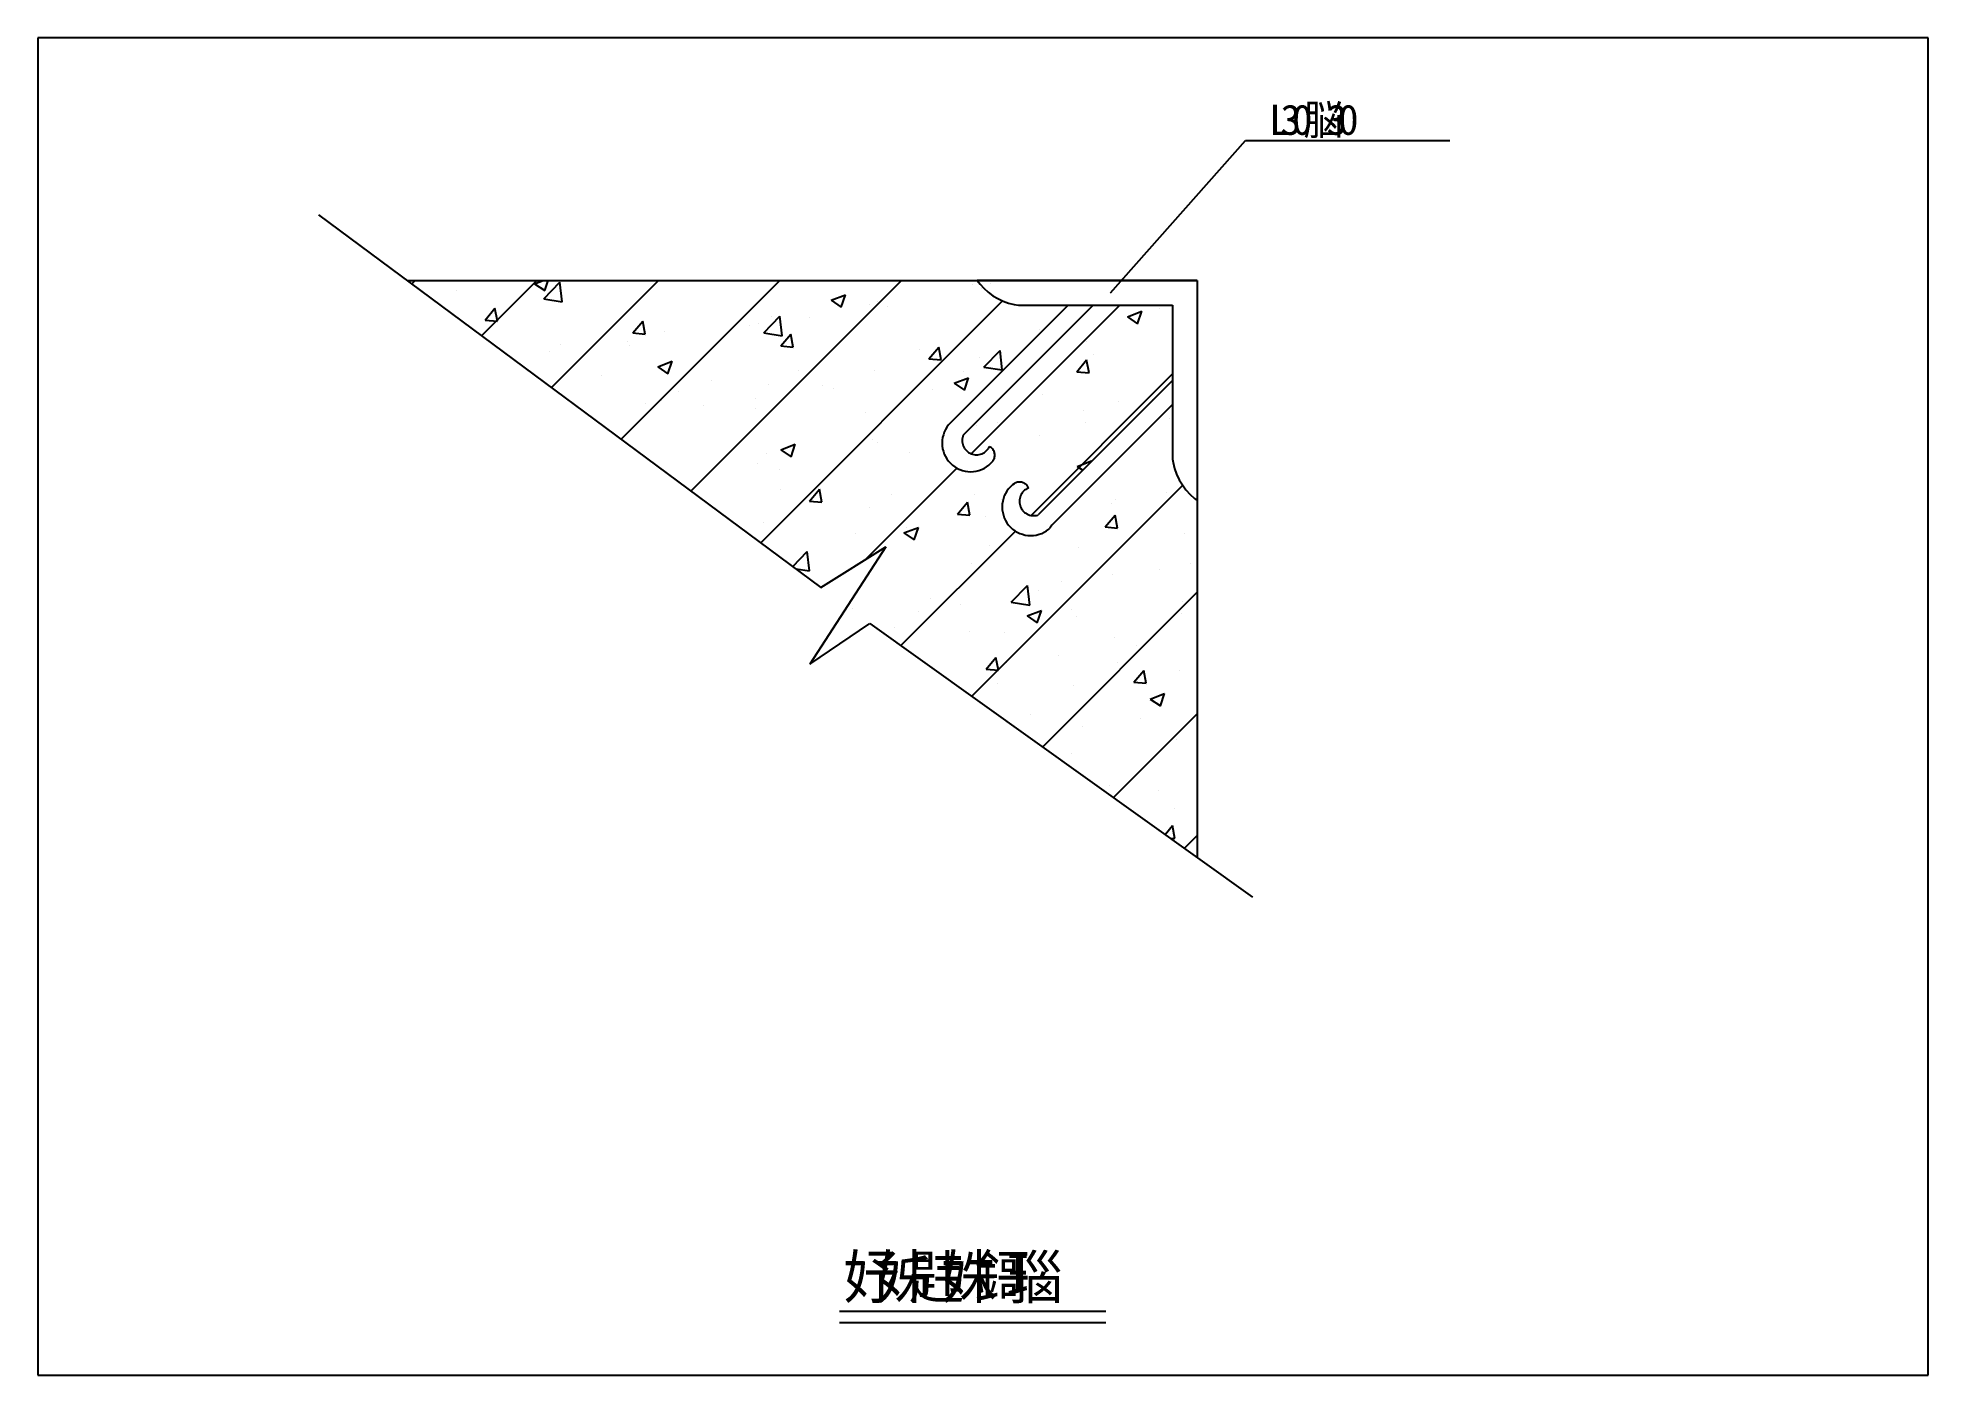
# Model space of a CAD drawing. Header units: metres. Extents: x 0 to 420, y 0 to 297.
import ezdxf

# ---------------------------------------------------------------- set-up
doc = ezdxf.new("R2010")
doc.units = ezdxf.units.M

msp = doc.modelspace()

# ---------------------------------------------------------------- linework, layer by layer
for p, q in [((420.02, 296.99), (0, 296.99)), ((0, 296.99), (0, 0)), ((420.02, 0), (420.02, 296.99)), ((238.37, 240.38), (268.35, 274.17)), ((268.35, 274.17), (313.76, 274.17)), ((62.37, 257.71), (173.97, 174.95)), ((82.04, 243.12), (257.62, 243.12)), ((83.1, 242.33), (83.88, 243.12)), ((93.11, 240.82), (93.11, 240.82)), ((98.6, 230.84), (110.88, 243.12)), ((110.39, 242.39), (112.29, 243.12)), ((110.39, 242.39), (112.67, 240.85)), ((112.42, 239.03), (115.99, 242.75)), ((112.67, 240.85), (113.43, 243.12)), ((114.1, 219.34), (137.88, 243.12)), ((116.5, 238.39), (115.99, 242.75)), ((129.61, 207.84), (164.88, 243.12)), ((145.11, 196.35), (191.88, 243.12)), ((176.24, 238.72), (179.45, 239.95)), ((178.52, 237.18), (179.45, 239.95)), ((207.62, 242.26), (207.62, 242.26)), ((257.62, 243.12), (208.75, 243.12)), ((208.75, 243.12), (209.35, 242.32)), ((209.35, 242.32), (210.21, 241.37)), ((209.69, 241.32), (209.69, 241.32)), ((210.21, 241.37), (211.17, 240.5)), ((211.17, 240.5), (212.2, 239.73)), ((211.58, 242.33), (211.58, 242.33)), ((212.2, 239.73), (213.31, 239.07)), ((257.62, 243.12), (257.62, 114.96)), ((257.62, 243.12), (257.62, 194.24)), ((257.62, 243.12), (257.62, 194.24)), ((99.37, 234.32), (101.58, 236.96)), ((102.11, 234.08), (101.58, 236.96)), ((112.42, 239.03), (116.5, 238.39)), ((160.62, 184.85), (214.34, 238.58)), ((176.24, 238.72), (178.52, 237.18)), ((184.86, 237.74), (184.86, 237.74)), ((186.54, 238.39), (186.54, 238.39)), ((188.87, 237.23), (188.87, 237.23)), ((228.92, 237.62), (202.84, 211.53)), ((234.47, 237.62), (205.61, 208.76)), ((207.38, 204.62), (240.38, 237.62)), ((213.31, 239.07), (214.48, 238.52)), ((214.48, 238.52), (215.69, 238.09)), ((215.69, 238.09), (216.94, 237.77)), ((216.94, 237.77), (217.91, 237.62)), ((217.91, 237.62), (252.12, 237.62)), ((242.1, 235.05), (245.3, 236.28)), ((244.37, 233.51), (245.3, 236.28)), ((249.28, 236.86), (249.28, 236.86)), ((252.12, 237.62), (252.12, 203.4)), ((99.37, 234.32), (102.11, 234.08)), ((132.23, 231.45), (134.44, 234.08)), ((132.23, 231.45), (134.97, 231.21)), ((134.97, 231.21), (134.44, 234.08)), ((139.22, 231.72), (139.22, 231.72)), ((158.13, 233.16), (158.13, 233.16)), ((160.04, 233.44), (160.04, 233.44)), ((161.32, 231.44), (164.89, 235.16)), ((161.32, 231.44), (165.4, 230.81)), ((163.02, 235.16), (163.02, 235.16)), ((165.4, 230.81), (164.89, 235.16)), ((165.1, 228.57), (167.31, 231.21)), ((167.84, 228.33), (167.31, 231.21)), ((171.51, 234.95), (171.51, 234.95)), ((222.56, 232.27), (222.56, 232.27)), ((242.1, 235.05), (244.37, 233.51)), ((113.75, 227.34), (113.75, 227.34)), ((116.07, 228.79), (116.07, 228.79)), ((131.1, 229.63), (131.1, 229.63)), ((131.41, 228.57), (131.41, 228.57)), ((165.1, 228.57), (167.84, 228.33)), ((195.84, 227.68), (195.84, 227.68)), ((197.97, 225.7), (200.17, 228.33)), ((200.7, 225.46), (200.17, 228.33)), ((210.23, 223.86), (213.8, 227.58)), ((214.3, 223.23), (213.8, 227.58)), ((232.93, 229.5), (232.93, 229.5)), ((137.75, 223.94), (140.95, 225.17)), ((137.75, 223.94), (140.02, 222.4)), ((140.02, 222.4), (140.95, 225.17)), ((169.11, 223.09), (169.11, 223.09)), ((185.99, 223.13), (185.99, 223.13)), ((197.97, 225.7), (200.7, 225.46)), ((205.75, 222.97), (205.75, 222.97)), ((209.13, 226.07), (209.13, 226.07)), ((210.23, 223.86), (214.3, 223.23)), ((230.83, 222.82), (233.04, 225.46)), ((230.83, 222.82), (233.57, 222.58)), ((233.57, 222.58), (233.04, 225.45)), ((234.58, 226.77), (234.58, 226.77)), ((125.32, 221.94), (125.32, 221.94)), ((142.39, 218.51), (142.39, 218.51)), ((149.78, 220.91), (149.78, 220.91)), ((162.46, 219.91), (162.46, 219.91)), ((174.24, 219.87), (174.24, 219.87)), ((176.81, 219.16), (176.81, 219.16)), ((198.7, 218.84), (198.7, 218.84)), ((203.6, 220.27), (206.8, 221.5)), ((203.6, 220.27), (205.87, 218.73)), ((205.87, 218.73), (206.8, 221.5)), ((220.7, 190.94), (252.12, 222.36)), ((252.12, 220.89), (222.28, 191.05)), ((134.98, 215.79), (134.98, 215.79)), ((138.66, 216.47), (138.66, 216.47)), ((147.99, 215.37), (147.99, 215.37)), ((159.44, 214.75), (159.44, 214.75)), ((159.46, 216.88), (159.46, 216.88)), ((223.16, 217.81), (223.16, 217.81)), ((252.12, 215.57), (225.29, 188.73)), ((232.37, 214.25), (232.37, 214.25)), ((240.06, 216.23), (240.06, 216.23)), ((247.62, 216.77), (247.62, 216.77)), ((183.9, 213.72), (183.9, 213.72)), ((201.99, 210.52), (201.67, 209.99)), ((202.37, 211.02), (201.99, 210.52)), ((202.78, 211.48), (202.37, 211.02)), ((202.84, 211.53), (202.78, 211.48)), ((208.57, 210.81), (208.57, 210.81)), ((213.34, 211.65), (213.34, 211.65)), ((232.82, 211.65), (232.82, 211.65)), ((251.46, 212.5), (251.46, 212.5)), ((165.1, 205.49), (168.3, 206.72)), ((167.38, 203.95), (168.3, 206.72)), ((185.43, 207.88), (185.43, 207.88)), ((186.61, 207.06), (186.61, 207.06)), ((200.95, 207.61), (200.92, 206.99)), ((200.92, 206.99), (200.95, 206.37)), ((201.04, 208.23), (200.95, 207.61)), ((200.95, 206.37), (201.04, 205.75)), ((201.2, 208.83), (201.04, 208.23)), ((201.41, 209.42), (201.2, 208.83)), ((201.67, 209.99), (201.41, 209.42)), ((205.4, 207.88), (205.38, 207.57)), ((205.38, 207.57), (205.4, 207.26)), ((205.44, 208.19), (205.4, 207.88)), ((205.4, 207.26), (205.44, 206.95)), ((205.52, 208.49), (205.44, 208.19)), ((205.44, 206.95), (205.52, 206.65)), ((205.61, 208.76), (205.52, 208.49)), ((205.52, 206.65), (205.62, 206.36)), ((205.62, 206.36), (205.76, 206.07)), ((205.76, 206.07), (205.92, 205.81)), ((205.92, 205.81), (206.1, 205.56)), ((211.01, 205.56), (211.2, 205.81)), ((211.2, 205.81), (211.36, 206.07)), ((211.36, 206.07), (211.45, 206.25)), ((211.48, 206.23), (211.45, 206.25)), ((211.66, 206.12), (211.48, 206.23)), ((211.84, 205.99), (211.66, 206.12)), ((212, 205.85), (211.84, 205.99)), ((212.14, 205.69), (212, 205.85)), ((222.52, 208.69), (222.52, 208.69)), ((159.89, 202.47), (159.89, 202.47)), ((161.9, 204.65), (161.9, 204.65)), ((165.1, 205.49), (167.38, 203.95)), ((193.7, 204.9), (193.7, 204.9)), ((201.04, 205.75), (201.2, 205.14)), ((201.2, 205.14), (201.41, 204.56)), ((201.41, 204.56), (201.67, 203.99)), ((201.67, 203.99), (201.99, 203.46)), ((201.99, 203.46), (202.37, 202.96)), ((202.37, 202.96), (202.78, 202.5)), ((202.78, 202.5), (203.25, 202.08)), ((203.25, 202.08), (203.75, 201.7)), ((203.75, 201.7), (204.28, 201.38)), ((206.1, 205.56), (206.31, 205.33)), ((206.31, 205.33), (206.54, 205.12)), ((206.54, 205.12), (206.79, 204.93)), ((206.79, 204.93), (207.06, 204.77)), ((207.06, 204.77), (207.34, 204.64)), ((207.34, 204.64), (207.64, 204.53)), ((207.64, 204.53), (207.94, 204.46)), ((207.94, 204.46), (208.25, 204.41)), ((208.25, 204.41), (208.56, 204.39)), ((208.56, 204.39), (208.87, 204.41)), ((208.87, 204.41), (209.18, 204.46)), ((209.18, 204.46), (209.48, 204.53)), ((209.48, 204.53), (209.77, 204.64)), ((209.77, 204.64), (210.06, 204.77)), ((210.06, 204.77), (210.32, 204.93)), ((210.28, 201.38), (210.81, 201.7)), ((210.32, 204.93), (210.57, 205.12)), ((210.57, 205.12), (210.8, 205.33)), ((210.8, 205.33), (211.01, 205.56)), ((210.81, 201.7), (211.31, 202.08)), ((211.31, 202.08), (211.77, 202.5)), ((211.77, 202.5), (212.19, 202.96)), ((212.27, 205.51), (212.14, 205.69)), ((212.19, 202.96), (212.2, 202.96)), ((212.2, 202.96), (212.27, 203.07)), ((212.38, 205.33), (212.27, 205.51)), ((212.27, 203.07), (212.38, 203.25)), ((212.47, 205.13), (212.38, 205.33)), ((212.38, 203.25), (212.47, 203.45)), ((212.55, 204.93), (212.47, 205.13)), ((212.47, 203.45), (212.55, 203.65)), ((212.6, 204.72), (212.55, 204.93)), ((212.55, 203.65), (212.6, 203.86)), ((212.63, 204.51), (212.6, 204.72)), ((212.6, 203.86), (212.63, 204.07)), ((212.64, 204.29), (212.63, 204.51)), ((212.63, 204.07), (212.64, 204.29)), ((230.95, 201.82), (234.15, 203.05)), ((230.95, 201.82), (232.21, 200.97)), ((234.09, 202.85), (234.15, 203.05)), ((252.12, 203.4), (252.25, 202.67)), ((252.25, 202.67), (252.58, 201.36)), ((140.76, 199.57), (140.8, 199.62)), ((140.82, 199.53), (140.8, 199.61)), ((147.41, 198.8), (147.41, 198.8)), ((164.76, 201.09), (164.76, 201.09)), ((183.94, 181.18), (204.2, 201.43)), ((204.28, 201.38), (204.85, 201.12)), ((204.85, 201.12), (205.43, 200.91)), ((205.43, 200.91), (206.04, 200.76)), ((206.04, 200.76), (206.66, 200.66)), ((206.66, 200.66), (207.28, 200.63)), ((207.28, 200.63), (207.9, 200.66)), ((207.53, 150.77), (254.37, 197.61)), ((207.9, 200.66), (208.52, 200.76)), ((208.52, 200.76), (209.12, 200.91)), ((209.12, 200.91), (209.71, 201.12)), ((209.71, 201.12), (210.28, 201.38)), ((216.59, 197.73), (216.12, 197.31)), ((216.9, 197.97), (216.59, 197.73)), ((217.08, 198.08), (216.9, 197.97)), ((217.27, 198.17), (217.08, 198.08)), ((217.48, 198.24), (217.27, 198.17)), ((217.69, 198.3), (217.48, 198.24)), ((217.9, 198.33), (217.69, 198.3)), ((218.11, 198.34), (217.9, 198.33)), ((218.33, 198.33), (218.11, 198.34)), ((218.54, 198.3), (218.33, 198.33)), ((218.75, 198.24), (218.54, 198.3)), ((218.96, 198.17), (218.75, 198.24)), ((219.15, 198.08), (218.96, 198.17)), ((219.34, 197.97), (219.15, 198.08)), ((219.51, 197.84), (219.34, 197.97)), ((219.67, 197.69), (219.51, 197.84)), ((219.81, 197.53), (219.67, 197.69)), ((219.94, 197.36), (219.81, 197.53)), ((252.58, 201.36), (253.03, 200.09)), ((253.03, 200.09), (253.61, 198.86)), ((253.61, 198.86), (254.31, 197.7)), ((254.31, 197.7), (255.11, 196.61)), ((165.12, 196.58), (165.12, 196.58)), ((171.46, 194.11), (173.67, 196.74)), ((171.46, 194.11), (174.2, 193.87)), ((174.2, 193.87), (173.67, 196.74)), ((189.58, 195.55), (189.58, 195.55)), ((204.32, 191.23), (206.53, 193.86)), ((207.06, 190.99), (206.53, 193.86)), ((208.02, 195.56), (208.02, 195.56)), ((214.04, 194.52), (214.04, 194.52)), ((214.29, 193.44), (214.26, 192.82)), ((214.38, 194.06), (214.29, 193.44)), ((214.54, 194.66), (214.38, 194.06)), ((214.75, 195.25), (214.54, 194.66)), ((215.01, 195.81), (214.75, 195.25)), ((215.33, 196.35), (215.01, 195.81)), ((215.7, 196.85), (215.33, 196.35)), ((216.12, 197.31), (215.7, 196.85)), ((218.11, 194.37), (218.1, 194.06)), ((218.1, 194.06), (218.11, 193.75)), ((218.16, 194.68), (218.11, 194.37)), ((218.11, 193.75), (218.16, 193.44)), ((218.24, 194.98), (218.16, 194.68)), ((218.16, 193.44), (218.24, 193.14)), ((218.34, 195.28), (218.24, 194.98)), ((218.47, 195.56), (218.34, 195.28)), ((218.63, 195.82), (218.47, 195.56)), ((218.82, 196.07), (218.63, 195.82)), ((219.03, 196.31), (218.82, 196.07)), ((219.26, 196.52), (219.03, 196.31)), ((219.51, 196.7), (219.26, 196.52)), ((219.78, 196.86), (219.51, 196.7)), ((220.06, 196.99), (219.78, 196.86)), ((220.05, 197.18), (219.94, 197.36)), ((220.13, 197.02), (220.05, 197.18)), ((220.13, 197.02), (220.06, 196.99)), ((238.5, 193.48), (238.5, 193.48)), ((239.41, 194.43), (239.41, 194.43)), ((250.88, 195.94), (250.88, 195.94)), ((255.11, 196.61), (256.02, 195.61)), ((256.02, 195.61), (257.03, 194.7)), ((257.03, 194.7), (257.62, 194.24)), ((161.35, 189.4), (161.35, 189.4)), ((184.87, 192.63), (184.87, 192.63)), ((204.32, 191.23), (207.06, 190.99)), ((210.47, 190.62), (210.47, 190.62)), ((214.26, 192.82), (214.29, 192.19)), ((214.29, 192.19), (214.38, 191.58)), ((214.38, 191.58), (214.54, 190.97)), ((214.54, 190.97), (214.75, 190.39)), ((214.75, 190.39), (215.01, 189.82)), ((215.01, 189.82), (215.33, 189.29)), ((215.33, 189.29), (215.7, 188.79)), ((218.24, 193.14), (218.34, 192.84)), ((218.34, 192.84), (218.47, 192.56)), ((218.47, 192.56), (218.63, 192.29)), ((218.63, 192.29), (218.82, 192.04)), ((218.82, 192.04), (219.03, 191.81)), ((219.03, 191.81), (219.26, 191.6)), ((219.26, 191.6), (219.51, 191.42)), ((219.51, 191.42), (219.78, 191.26)), ((219.78, 191.26), (220.06, 191.12)), ((220.06, 191.12), (220.35, 191.02)), ((220.35, 191.02), (220.66, 190.94)), ((220.66, 190.94), (220.96, 190.9)), ((220.96, 190.9), (221.28, 190.88)), ((221.28, 190.88), (221.59, 190.9)), ((221.59, 190.9), (221.9, 190.94)), ((221.9, 190.94), (222.2, 191.02)), ((222.2, 191.02), (222.28, 191.05)), ((237.19, 188.36), (239.4, 190.99)), ((239.93, 188.12), (239.4, 190.99)), ((181.64, 186.83), (181.64, 186.83)), ((191.79, 162.02), (217.21, 187.45)), ((192.45, 187.04), (195.66, 188.28)), ((192.45, 187.04), (194.73, 185.51)), ((193.11, 188.34), (193.11, 188.34)), ((194.73, 185.51), (195.66, 188.28)), ((215.7, 188.79), (216.12, 188.32)), ((216.12, 188.32), (216.59, 187.9)), ((216.59, 187.9), (217.09, 187.53)), ((217.09, 187.53), (217.62, 187.21)), ((217.62, 187.21), (218.19, 186.95)), ((218.19, 186.95), (218.77, 186.74)), ((218.77, 186.74), (219.38, 186.58)), ((219.38, 186.58), (219.99, 186.49)), ((219.99, 186.49), (220.62, 186.46)), ((220.62, 186.46), (221.24, 186.49)), ((221.24, 186.49), (221.86, 186.58)), ((221.86, 186.58), (222.46, 186.74)), ((222.46, 186.74), (223.05, 186.95)), ((223.05, 186.95), (223.61, 187.21)), ((223.61, 187.21), (224.15, 187.53)), ((224.15, 187.53), (224.65, 187.9)), ((224.65, 187.9), (224.89, 188.11)), ((225.29, 188.73), (224.89, 188.11)), ((237.19, 188.36), (239.93, 188.12)), ((238.17, 188.89), (238.17, 188.89)), ((254.78, 186.97), (254.78, 186.97)), ((167.73, 179.57), (170.97, 182.94)), ((171.48, 178.59), (170.97, 182.94)), ((188.44, 183.98), (171.52, 157.87)), ((173.97, 174.95), (188.44, 183.98)), ((211.44, 184.31), (211.44, 184.31)), ((231.26, 183.74), (231.26, 183.74)), ((168.42, 179.06), (171.48, 178.59)), ((184.31, 177.37), (184.31, 177.37)), ((207.46, 180.31), (207.46, 180.31)), ((238.82, 177.87), (238.82, 177.87)), ((249.14, 178.83), (249.14, 178.83)), ((256.18, 180.15), (256.18, 180.15)), ((198.41, 172.55), (198.41, 172.55)), ((216.3, 171.64), (219.87, 175.36)), ((220.38, 171.01), (219.87, 175.36)), ((222.42, 174.25), (222.42, 174.25)), ((223.28, 139.51), (257.62, 173.86)), ((227.35, 176.36), (227.35, 176.36)), ((181.06, 170.26), (181.06, 170.26)), ((195.7, 169.66), (195.7, 169.66)), ((205.12, 171.1), (205.12, 171.1)), ((216.3, 171.64), (220.38, 171.01)), ((219.8, 168.6), (223.01, 169.83)), ((219.8, 168.6), (222.08, 167.06)), ((222.08, 167.06), (223.01, 169.83)), ((229.58, 170.07), (229.58, 170.07)), ((230.7, 168.49), (230.7, 168.49)), ((254.04, 169.04), (254.04, 169.04)), ((254.23, 171.71), (254.23, 171.71)), ((171.52, 157.87), (184.9, 166.94)), ((184.9, 166.94), (269.92, 106.17)), ((190.32, 165.98), (190.32, 165.98)), ((206.9, 165.05), (206.9, 165.05)), ((214.78, 164.95), (214.78, 164.95)), ((239.24, 163.91), (239.24, 163.91)), ((226.77, 159.8), (226.77, 159.8)), ((244.12, 162.08), (244.12, 162.08)), ((210.68, 156.77), (212.89, 159.4)), ((210.68, 156.77), (213.42, 156.53)), ((213.42, 156.53), (212.89, 159.4)), ((215.3, 158.29), (215.3, 158.29)), ((239.92, 158.21), (239.92, 158.21)), ((243.55, 153.89), (245.76, 156.52)), ((246.29, 153.65), (245.76, 156.52)), ((253.67, 156.46), (253.67, 156.46)), ((213.2, 153.62), (213.2, 153.62)), ((230.14, 153.23), (230.14, 153.23)), ((243.55, 153.89), (246.28, 153.65)), ((247.15, 150.15), (250.36, 151.38)), ((249.43, 148.61), (250.36, 151.38)), ((247.15, 150.15), (249.43, 148.61)), ((220.46, 146.78), (220.46, 146.78)), ((232.07, 144.01), (232.07, 144.01)), ((239.02, 128.26), (257.62, 146.86)), ((244.92, 145.74), (244.92, 145.74)), ((253.11, 141.21), (253.11, 141.21)), ((229.59, 137.98), (229.59, 137.98)), ((238.03, 130.87), (238.03, 130.87)), ((248.95, 129.75), (248.95, 129.75)), ((250.46, 120.08), (252.11, 122.06)), ((252.64, 119.18), (252.11, 122.06)), ((252.56, 125.95), (252.56, 125.95)), ((251.58, 119.28), (252.64, 119.18)), ((254.77, 117), (257.62, 119.86)), ((178.16, 14.21), (237.28, 14.21)), ((178.16, 11.72), (237.28, 11.72)), ((0, 0), (420.02, 0))]:
    msp.add_line(p, q)

# ---------------------------------------------------------------- texts
for s, height, p in [('L', 6.73, (273.54, 275.44)), ('3', 6.73, (276.1, 275.44)), ('0', 6.73, (278.66, 275.44)), ('脳', 6.73, (281.22, 275.44)), ('3', 6.73, (286.34, 275.44)), ('0', 6.73, (288.9, 275.44)), ('妤', 9.55, (178.98, 17.05)), ('姊', 9.55, (186.24, 17.05)), ('韪', 9.55, (193.51, 17.05)), ('姝', 9.55, (200.77, 17.05)), ('鎶', 9.55, (208.04, 17.05)), ('瑙', 9.55, (215.3, 17.05))]:
    msp.add_text(s, height=height).set_placement(p)

doc.saveas('drawing.dxf')
